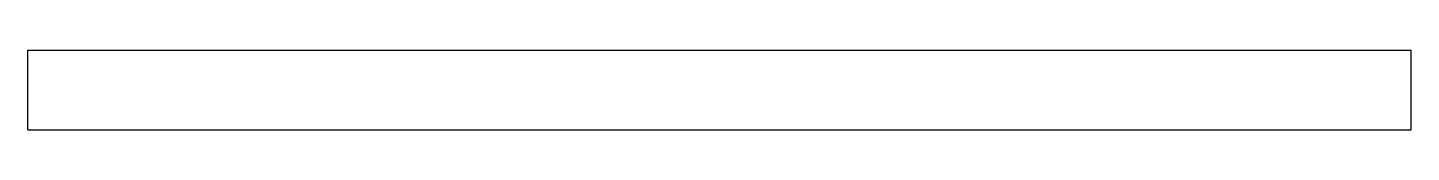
# Model space of a CAD drawing. Header units: millimetres. Extents: x 0 to 1710, y 0 to 98.
import ezdxf

# ---------------------------------------------------------------- set-up
doc = ezdxf.new("R2010")
doc.units = ezdxf.units.MM

msp = doc.modelspace()

# ---------------------------------------------------------------- linework, layer by layer
at = {"color": 7, "linetype": 'Continuous', "lineweight": 25}
for p, q in [((0, 98.4275), (1710, 98.4275)), ((0, 0), (0, 98.4275)), ((1710, 0), (1710, 98.4275)), ((0, 0), (1710, 0))]:
    msp.add_line(p, q, dxfattribs=at)

doc.saveas('drawing.dxf')
